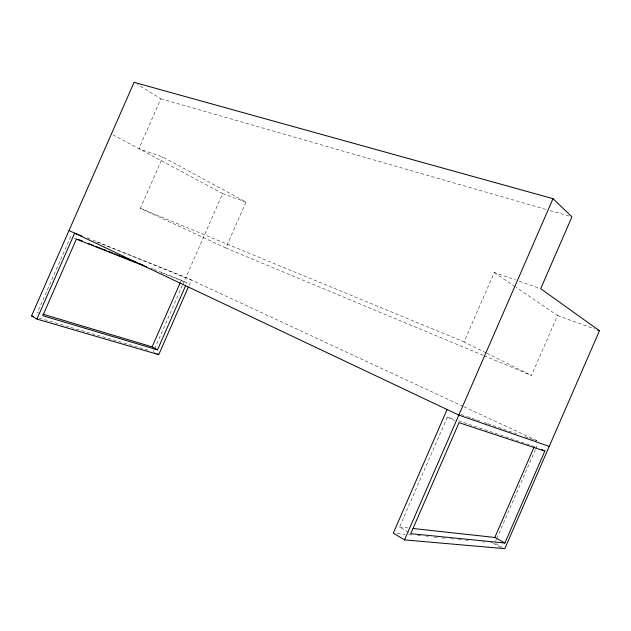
<?xml version="1.0" encoding="UTF-8"?>
<svg xmlns="http://www.w3.org/2000/svg" width="631" height="631" viewBox="0 0 631 631"><rect width="100%" height="100%" fill="white"/><g stroke="black" fill="none" stroke-linecap="round" stroke-linejoin="round"><path stroke-width="0.47" stroke-dasharray="3.15 2.37" d="M485.941 352.816L464.053 341.923L494.262 272.521L515.622 279.967M408.336 532.233L399.518 527.011L447.371 417.067L454.785 419.544M484.182 355.75L531.483 375.477L557.552 315.5L516.174 287.397M495.595 541.256L496.376 539.458M496.763 538.558L535.388 449.658M535.774 448.759L537.73 444.263M180.537 282.041L181.326 280.243L186.855 282.838L186.074 284.62M153.38 351.648L154.169 349.866M154.556 348.967L182.351 285.504M182.738 284.613L222.617 193.551L111.419 133.953M189.04 285.425L191.406 280.03L96.527 241.941M483.275 355.371L225.859 247.999L245.972 202.054L162.837 157.032L138.938 148.703L160.85 98.759L137.424 84.396M70.79 236.467L37.395 312.534L40.218 313.378M225.859 247.999L140.342 208.317L162.837 157.032M397.175 533.526L404.96 534.291M408.849 534.67L413.707 535.143M417.604 535.522L421.492 535.9M426.351 536.374L428.299 536.563M434.136 537.131L438.024 537.509M441.913 537.888L445.802 538.275M450.668 538.748L453.586 539.032M458.445 539.505L461.364 539.789M466.23 540.262L468.178 540.452M482.762 541.871L484.711 542.061M490.547 542.636L492.488 542.826M399.518 527.011L410.213 528.179M160.85 98.759L546.375 209.5M550.161 210.588L569.107 216.031M39.098 318.087L150.43 350.781M458.492 420.782L537.052 447.418M519.337 281.26L539.765 288.375M461.009 414.378L466.569 416.326M467.5 416.649L471.207 417.943M472.13 418.266L475.845 419.56M476.768 419.883L480.483 421.177M484.19 422.47L486.966 423.448M487.897 423.772L516.639 433.805M524.992 436.715L537.044 440.927M222.617 193.551L245.972 202.054M557.552 315.5L594.899 329.098M150.265 267.938L153.01 269.027M153.925 269.39L181.326 280.243M161.291 272.726L186.855 282.838M87.291 237.832L91.85 239.67M92.765 240.032L185.869 277.459L462.933 406.261M140.342 208.317L464.053 341.923M463.824 406.672L538.898 441.574M73.985 237.997L76.383 239.141M447.371 417.067L454.872 420.664M486.817 353.25L531.483 375.477M495.65 543.52L502.315 547.251M493.324 543.291L500.848 547.519M494.262 272.521L515.361 286.845"/><path stroke-width="0.95" d="M188.259 287.223L158.736 354.646L36.906 319.089L31.55 315.871L134.08 82.346L553.008 198.678L571.946 216.843L540.696 288.698L599.45 330.754L504.816 548.654L404.518 539.899L393.287 533.148L447.095 409.527M404.518 539.899L553.008 198.678M413.131 528.502L494.822 537.454L534.071 447.103M544.821 451.07L459.045 422.66L410.742 533.66L504.871 543.039L544.821 451.07L541.366 449.446M43.042 314.222L152.15 346.861L180.143 282.94M146.684 266.952L76.383 239.141L42.766 315.713L157.513 349.842L185.68 285.52M36.906 319.089L74.632 233.147L81.935 236.081M31.55 315.871L33.435 316.423M549.238 446.377L458.84 415.088L69.031 230.496M597.628 330.092L599.45 330.754M78.102 239.354L82.669 241.168M88.151 243.337L93.633 245.506M95.455 246.232L100.021 248.038M101.851 248.764L106.418 250.57M108.248 251.296L112.815 253.102M114.637 253.828L136.564 262.512M139.301 263.6L142.961 265.044M152.15 346.861L157.513 349.842M494.822 537.454L504.871 543.039M157.206 353.794L158.736 354.646M154.256 352.934L155.786 353.786"/></g></svg>
